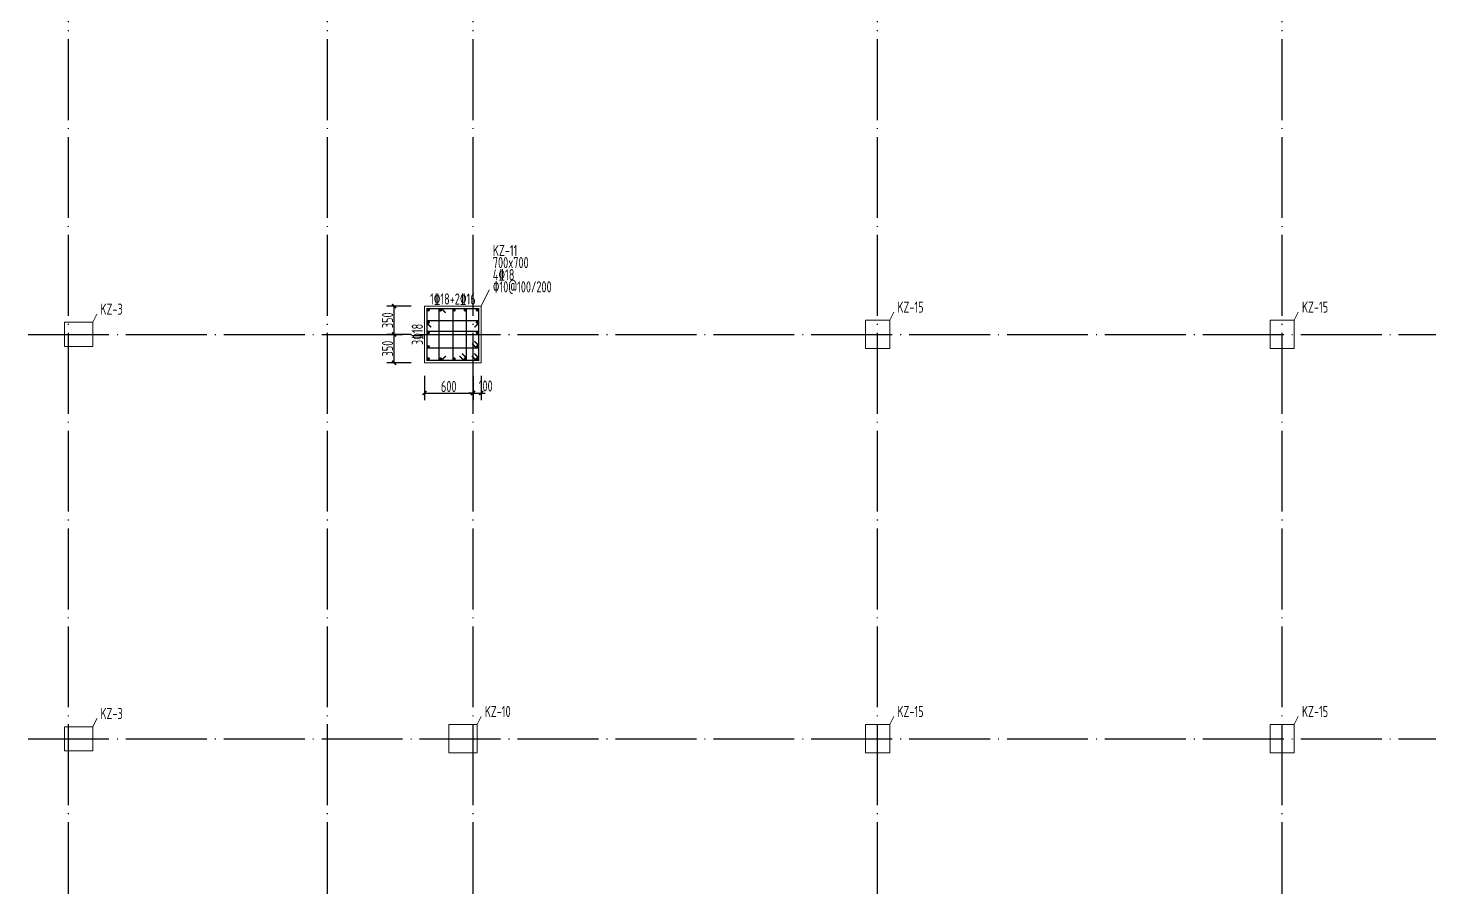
# Model space of a CAD drawing. Extents: x -2331248 to -1198620, y -977263 to -545844.
# Drawn here: x -1934269 to -1899639, y -644822 to -623580 of the extents above; entities that cross this region are included whole.
import ezdxf
from ezdxf.enums import TextEntityAlignment as Align

# ---------------------------------------------------------------- set-up
doc = ezdxf.new("R2010")
doc.units = 0
doc.header["$LTSCALE"] = 1000
doc.header["$MEASUREMENT"] = 0
doc.linetypes.add('DOTE', pattern=[2.42, 2, -0.2, 0.02, -0.2])
doc.linetypes.add('线型5', pattern=[3050, 2400, -300, 50, -300])
doc.layers.get('0').update_dxf_attribs({"linetype": 'CONTINUOUS'})
doc.layers.get('DEFPOINTS').update_dxf_attribs({"linetype": 'CONTINUOUS'})
doc.layers.add('DOTE', color=1, linetype='DOTE')
for name, color, linetype, lineweight in [('S_Cl', 2, 'CONTINUOUS', 9), ('S_ColumDimSect', 84, '线型5', 18), ('S_ColumFocus', 2, 'CONTINUOUS', 18), ('S_ColumLocal', 7, 'CONTINUOUS', 18), ('S_PColumHoopBar', 14, 'CONTINUOUS', 35), ('S_PColumMainBar', 14, 'CONTINUOUS', 25)]:
    doc.layers.add(name, color=color, linetype=linetype, lineweight=lineweight)
doc.styles.add('PkpmHz', font='Pkpmeng', dxfattribs={"width": 0.7, "bigfont": 'hztxt'})
doc.styles.add('TSSD_REIN', font='Tssdeng.shx', dxfattribs={"width": 0.7, "bigfont": 'hztxt.shx'})
doc.dimstyles.new('Pkpm_0.0100_2.00', dxfattribs={"dimtxt": 200, "dimasz": 100, "dimexe": 180, "dimexo": 0.0625, "dimgap": 25, "dimtad": 1, "dimdec": 0, "dimlfac": 0.5, "dimrnd": 5, "dimzin": 0, "dimdsep": 46, "dimtxsty": 'PkpmHz', "dimblk1": 'ARCHTICK', "dimblk2": 'ARCHTICK', "dimsah": 1, "dimcen": 0.09, "dimadec": 0, "dimazin": 0, "dimtfac": 1, "dimtdec": 0, "dimtmove": 2, "dimatfit": 1, "dimldrblk": 'ARCHTICK', "dimfxl": 1, "dimtolj": 1, "dimtzin": 0, "dimarcsym": 0})

# ---------------------------------------------------------------- blocks, each defined once
blk = doc.blocks.new('_ARCHTICK')
at = {"color": 0, "linetype": 'ByBlock', "const_width": 0.4}
blk.add_lwpolyline([(-0.5, -0.5), (0.5, 0.5)], dxfattribs=at)
blk = doc.blocks.new('*D643')
at = {"layer": 'DEFPOINTS', "color": 0}
for p in [(-1925219, -631157), (-1924469, -631157), (-1924469, -631857)]:
    blk.add_point(p, dxfattribs=at)
at = {"layer": 'S_ColumDimSect', "color": 0, "lineweight": -2}
for p, q in [((-1924794, -631157), (-1925399, -631157)), ((-1925219, -631857), (-1925219, -631157)), ((-1924794, -631857), (-1925399, -631857))]:
    blk.add_line(p, q, dxfattribs=at)
at = {"layer": 'S_ColumDimSect', "color": 0, "lineweight": -2, "xscale": 100, "yscale": 100, "zscale": 100}
for p, rotation in [((-1925219, -631157), 90), ((-1925219, -631857), 270)]:
    blk.add_blockref('_ARCHTICK', p, dxfattribs=dict(at, rotation=rotation))
at = {"layer": 'S_ColumDimSect', "color": 0, "insert": (-1925381, -631507), "char_height": 275, "attachment_point": 5, "rotation": 90, "style": 'PkpmHz'}
blk.add_mtext('\\A1;350', dxfattribs=at)
blk = doc.blocks.new('*D644')
at = {"layer": 'DEFPOINTS', "color": 0}
for p in [(-1925219, -630457), (-1924469, -630457), (-1924469, -631157)]:
    blk.add_point(p, dxfattribs=at)
at = {"layer": 'S_ColumDimSect', "color": 0, "lineweight": -2}
for p, q in [((-1924794, -630457), (-1925399, -630457)), ((-1925219, -631157), (-1925219, -630457)), ((-1924794, -631157), (-1925399, -631157))]:
    blk.add_line(p, q, dxfattribs=at)
at = {"layer": 'S_ColumDimSect', "color": 0, "lineweight": -2, "xscale": 100, "yscale": 100, "zscale": 100}
for p, rotation in [((-1925219, -630457), 90), ((-1925219, -631157), 270)]:
    blk.add_blockref('_ARCHTICK', p, dxfattribs=dict(at, rotation=rotation))
at = {"layer": 'S_ColumDimSect', "color": 0, "insert": (-1925381, -630807), "char_height": 275, "attachment_point": 5, "rotation": 90, "style": 'PkpmHz'}
blk.add_mtext('\\A1;350', dxfattribs=at)
blk = doc.blocks.new('*D645')
at = {"layer": 'DEFPOINTS', "color": 0}
for p in [(-1924469, -631857), (-1923269, -631857), (-1923269, -632607)]:
    blk.add_point(p, dxfattribs=at)
at = {"layer": 'S_ColumDimSect', "color": 0, "lineweight": -2}
for p, q in [((-1924469, -632182), (-1924469, -632787)), ((-1923269, -632182), (-1923269, -632787)), ((-1924469, -632607), (-1923269, -632607))]:
    blk.add_line(p, q, dxfattribs=at)
at = {"layer": 'S_ColumDimSect', "color": 0, "lineweight": -2, "xscale": 100, "yscale": 100, "zscale": 100, "rotation": 180}
blk.add_blockref('_ARCHTICK', (-1924469, -632607), dxfattribs=at)
at = {"layer": 'S_ColumDimSect', "color": 0, "lineweight": -2, "xscale": 100, "yscale": 100, "zscale": 100}
blk.add_blockref('_ARCHTICK', (-1923269, -632607), dxfattribs=at)
at = {"layer": 'S_ColumDimSect', "color": 0, "insert": (-1923869, -632445), "char_height": 275, "attachment_point": 5, "style": 'PkpmHz'}
blk.add_mtext('\\A1;600', dxfattribs=at)
blk = doc.blocks.new('*D646')
at = {"layer": 'DEFPOINTS', "color": 0}
for p in [(-1923269, -631857), (-1923069, -631857), (-1923069, -632607)]:
    blk.add_point(p, dxfattribs=at)
at = {"layer": 'S_ColumDimSect', "color": 0, "lineweight": -2}
for p, q in [((-1923269, -632182), (-1923269, -632787)), ((-1923069, -632182), (-1923069, -632787)), ((-1923269, -632607), (-1923369, -632607)), ((-1923269, -632607), (-1923069, -632607)), ((-1923069, -632607), (-1922969, -632607))]:
    blk.add_line(p, q, dxfattribs=at)
at = {"layer": 'S_ColumDimSect', "color": 0, "lineweight": -2, "xscale": 100, "yscale": 100, "zscale": 100}
blk.add_blockref('_ARCHTICK', (-1923269, -632607), dxfattribs=at)
at = {"layer": 'S_ColumDimSect', "color": 0, "lineweight": -2, "xscale": 100, "yscale": 100, "zscale": 100, "rotation": 180}
blk.add_blockref('_ARCHTICK', (-1923069, -632607), dxfattribs=at)
at = {"layer": 'S_ColumDimSect', "color": 0, "insert": (-1922956, -632432), "char_height": 275, "attachment_point": 5, "style": 'PkpmHz'}
blk.add_mtext('\\A1;100', dxfattribs=at)

msp = doc.modelspace()

# ---------------------------------------------------------------- linework, layer by layer
at = {"layer": 'DOTE'}
for p, q in [((-1933268.5, -662157.2), (-1933268.5, -610157.2)), ((-1926868.5, -662157.2), (-1926868.5, -610157.2)), ((-1923268.5, -662157.2), (-1923268.5, -610157.2)), ((-1913268.5, -662157.2), (-1913268.5, -610157.2)), ((-1903268.5, -662157.2), (-1903268.5, -610157.2)), ((-1934268.5, -631157.2), (-1872268.5, -631157.2)), ((-1934268.5, -641157.2), (-1872268.5, -641157.2))]:
    msp.add_line(p, q, dxfattribs=at)
at = {"layer": 'S_Cl', "ltscale": 1}
for points in [[(-1923068.5, -631857.2), (-1923068.5, -630457.2), (-1924468.5, -630457.2), (-1924468.5, -631857.2)], [(-1932668.5, -631457.2), (-1932668.5, -630857.2), (-1933368.5, -630857.2), (-1933368.5, -631457.2)], [(-1912968.5, -631507.2), (-1912968.5, -630807.2), (-1913568.5, -630807.2), (-1913568.5, -631507.2)], [(-1902968.5, -631507.2), (-1902968.5, -630807.2), (-1903568.5, -630807.2), (-1903568.5, -631507.2)], [(-1932668.5, -641457.2), (-1932668.5, -640857.2), (-1933368.5, -640857.2), (-1933368.5, -641457.2)], [(-1923168.5, -641507.2), (-1923168.5, -640807.2), (-1923868.5, -640807.2), (-1923868.5, -641507.2)], [(-1912968.5, -641507.2), (-1912968.5, -640807.2), (-1913568.5, -640807.2), (-1913568.5, -641507.2)], [(-1902968.5, -641507.2), (-1902968.5, -640807.2), (-1903568.5, -640807.2), (-1903568.5, -641507.2)]]:
    msp.add_lwpolyline(points, close=True, dxfattribs=at)
at = {"layer": 'S_ColumFocus'}
for p, q in [((-1923068.5, -630457.2), (-1922868.5, -630057.2)), ((-1932668.5, -630857.2), (-1932568.5, -630657.2)), ((-1912968.5, -630807.2), (-1912868.5, -630607.2)), ((-1902968.5, -630807.2), (-1902868.5, -630607.2)), ((-1923168.5, -640807.2), (-1923068.5, -640607.2)), ((-1912968.5, -640807.2), (-1912868.5, -640607.2)), ((-1902968.5, -640807.2), (-1902868.5, -640607.2)), ((-1932668.5, -640857.2), (-1932568.5, -640657.2))]:
    msp.add_line(p, q, dxfattribs=at)
at = {"layer": 'S_PColumHoopBar', "ltscale": 2, "const_width": 35}
for points in [[(-1923294.6, -631691.1), (-1923188.5, -631797.2), (-1923128.5, -631797.2), (-1923128.5, -631737.2), (-1923128.5, -631797.2), (-1923128.5, -630517.2), (-1924408.5, -630517.2), (-1924408.5, -631797.2), (-1923188.5, -631797.2), (-1923128.5, -631797.2), (-1923128.5, -631737.2), (-1923234.6, -631631.1)], [(-1923942.4, -630623.3), (-1924048.5, -630517.2), (-1924108.5, -630517.2), (-1924108.5, -631797.2), (-1924048.5, -631797.2), (-1923942.4, -631691.1)], [(-1923600.6, -631691.1), (-1923494.5, -631797.2), (-1923434.5, -631797.2), (-1923434.5, -631737.2), (-1923434.5, -631797.2), (-1923434.5, -630517.2), (-1923764.5, -630517.2), (-1923764.5, -631797.2), (-1923494.5, -631797.2), (-1923434.5, -631797.2), (-1923434.5, -631737.2), (-1923540.6, -631631.1)], [(-1924302.4, -630983.3), (-1924408.5, -630877.2), (-1924408.5, -630817.2), (-1923128.5, -630817.2), (-1923128.5, -630877.2), (-1923234.6, -630983.3)], [(-1923294.6, -631385.1), (-1923188.5, -631491.2), (-1923128.5, -631491.2), (-1923128.5, -631431.2), (-1923128.5, -631491.2), (-1923128.5, -631083.2), (-1924408.5, -631083.2), (-1924408.5, -631491.2), (-1923188.5, -631491.2), (-1923128.5, -631491.2), (-1923128.5, -631431.2), (-1923234.6, -631325.1)]]:
    msp.add_lwpolyline(points, dxfattribs=at)
at = {"layer": 'S_PColumMainBar', "ltscale": 2, "const_width": 35}
for points in [[(-1924352, -630556.2, 1), (-1924387, -630556.2, 1)], [(-1924068.5, -630573.7, 1), (-1924068.5, -630538.7, 1)], [(-1923713.5, -630556.2, 1), (-1923748.5, -630556.2, 1)], [(-1923450.5, -630556.2, 1), (-1923485.5, -630556.2, 1)], [(-1923150, -630556.2, 1), (-1923185, -630556.2, 1)], [(-1924352, -630857.2, -1), (-1924387, -630857.2, -1)], [(-1923150, -630857.2, -1), (-1923185, -630857.2, -1)], [(-1924352, -631116.7, 1), (-1924387, -631116.7, 1)], [(-1923150, -631116.7, 1), (-1923185, -631116.7, 1)], [(-1924352, -631457.7, 1), (-1924387, -631457.7, 1)], [(-1923150, -631457.7, 1), (-1923185, -631457.7, 1)], [(-1924352, -631758.2, 1), (-1924387, -631758.2, 1)], [(-1924068.5, -631775.7, 1), (-1924068.5, -631740.7, 1)], [(-1923713.5, -631758.2, 1), (-1923748.5, -631758.2, 1)], [(-1923450.5, -631758.2, 1), (-1923485.5, -631758.2, 1)], [(-1923150, -631758.2, 1), (-1923185, -631758.2, 1)]]:
    msp.add_lwpolyline(points, format="xyb", close=True, dxfattribs=at)

# ---------------------------------------------------------------- texts
at = {"layer": 'S_ColumFocus', "style": 'TSSD_REIN', "width": 0.7}
for s, p in [('KZ-11', (-1922779.1, -629218.4)), ('700x700', (-1922779.1, -629518.4)), ('4%%13218', (-1922779.1, -629818.4)), ('%%13010@100/200', (-1922779.1, -630118.4)), ('KZ-3', (-1932479.1, -630668.4)), ('KZ-15', (-1912779.1, -630618.4)), ('KZ-15', (-1902779.1, -630618.4)), ('KZ-3', (-1932479.1, -640668.4)), ('KZ-10', (-1922979.1, -640618.4)), ('KZ-15', (-1912779.1, -640618.4)), ('KZ-15', (-1902779.1, -640618.4))]:
    msp.add_text(s, height=275, dxfattribs=at).set_placement(p)
at = {"layer": 'S_ColumLocal', "style": 'TSSD_REIN', "width": 0.7}
for s, rotation, p in [('1%%13218+2%%13216', 0, (-1923768.5, -630418.4)), ('3%%13218', 90, (-1924507.3, -631157.2))]:
    msp.add_text(s, height=275, rotation=rotation, dxfattribs=at).set_placement(p, align=Align.CENTER)

# ---------------------------------------------------------------- dimensions: what is measured, and where the dimension line sits
at = {"layer": 'S_ColumDimSect'}
for p1, p2, distance, picture, middle in [((-1924468.5, -631157.2), (-1924468.5, -630457.2), 750, '*D644', (-1925381, -630807.2)), ((-1924468.5, -631857.2), (-1924468.5, -631157.2), 750, '*D643', (-1925381, -631507.2)), ((-1924468.5, -631857.2), (-1923268.5, -631857.2), -750, '*D645', (-1923868.5, -632444.7))]:
    dim = msp.add_aligned_dim(p1=p1, p2=p2, distance=distance, dimstyle='Pkpm_0.0100_2.00', override={"dimtxt": 275, "dimexo": 325}, dxfattribs=at)
    dim.commit()
    dim.dimension.update_dxf_attribs({"geometry": picture, "text_midpoint": middle})
dim = msp.add_linear_dim(base=(-1923068.5, -632607.2), p1=(-1923268.5, -631857.2), p2=(-1923068.5, -631857.2), angle=0, dimstyle='Pkpm_0.0100_2.00', override={"dimtxt": 275, "dimexo": 325}, dxfattribs=at)
dim.commit()
dim.dimension.update_dxf_attribs({"geometry": '*D646', "text_midpoint": (-1922956, -632432.2), "dimtype": 161})

doc.saveas('drawing.dxf')
